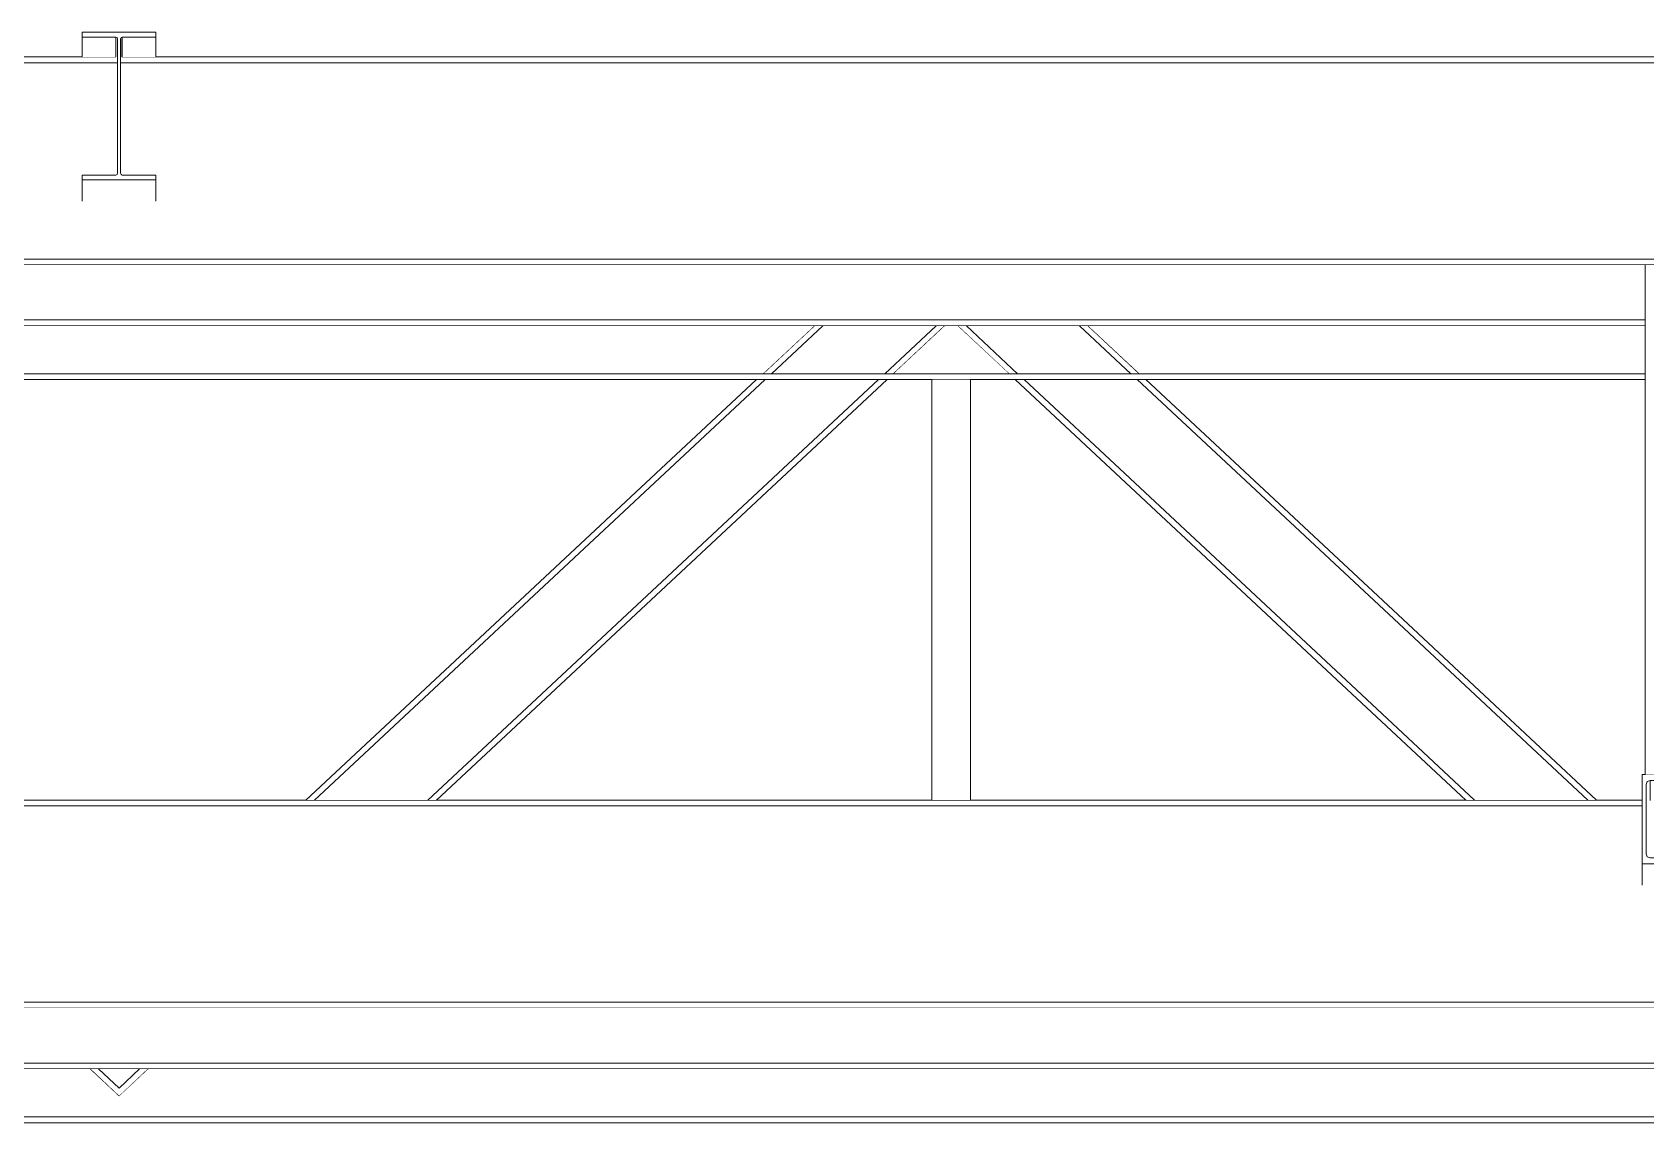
# Model space of a CAD drawing. Extents: x -3080 to 28500, y -1326 to 31609.
# Drawn here: x 7245.4 to 7516.8, y 28380.8 to 28564.2 of the extents above; entities that cross this region are included whole.
import ezdxf
from ezdxf.xclip import XClip

# ---------------------------------------------------------------- set-up
doc = ezdxf.new("R2010")
doc.units = 0
doc.header["$LTSCALE"] = 100
doc.header["$XCLIPFRAME"] = 2
doc.linetypes.add('188K-SM-07-F10-MECH-CR PIPE-Y2257103$0$X-S-FAB_SL ALL$0$Wipeout_Contour', pattern=[1, 0, -1])
for name, color, linetype in [('0-xref', 8, 'Continuous'), ('188K-SM-07-F10-MECH-CR PIPE-Y2257103$0$X-S-FAB_SL ALL$0$ASP_1', 1, 'Continuous'), ('188K-SM-07-F10-MECH-CR PIPE-Y2257103$0$X-S-FAB_SL ALL$0$Hattch', 7, 'Continuous'), ('188K-SM-07-F10-MECH-CR PIPE-Y2257103$0$X-S-FAB_SL ALL$0$S-TRUSS', 7, 'Continuous')]:
    doc.layers.add(name, color=color, linetype=linetype)

# ---------------------------------------------------------------- blocks, each defined once
blk = doc.blocks.new('188K-SM-07-F10-MECH-CR PIPE-Y2257103$0$X-S-FAB_SL ALL$0$剖面元素_925_3', base_point=(23061.26, -8263.06))
at = {"color": 254, "linetype": '188K-SM-07-F10-MECH-CR PIPE-Y2257103$0$X-S-FAB_SL ALL$0$Wipeout_Contour', "lineweight": 0, "ltscale": 246521.657362}
blk.add_wipeout([(29918.76, -6034.78), (30321.01, -6034.78), (30321.01, -6034.09), (30320.93, -6033.88), (30320.71, -6033.79), (30315.06, -6033.79), (30315.06, -6033.78), (29918.76, -6033.78)], dxfattribs=at).dxf.layer = '188K-SM-07-F10-MECH-CR PIPE-Y2257103$0$X-S-FAB_SL ALL$0$Hattch'
at = {"color": 254, "linetype": '188K-SM-07-F10-MECH-CR PIPE-Y2257103$0$X-S-FAB_SL ALL$0$Wipeout_Contour', "lineweight": 0, "ltscale": 247578.954447}
blk.add_wipeout([(29901.26, -6193.05), (29901.26, -6193.78), (30741.26, -6193.78), (30741.26, -6193.05), (30723.76, -6193.05), (30723.76, -6192.78), (29918.76, -6192.78), (29918.76, -6193.05)], dxfattribs=at).dxf.layer = '188K-SM-07-F10-MECH-CR PIPE-Y2257103$0$X-S-FAB_SL ALL$0$Hattch'
at = {"color": 254, "linetype": '188K-SM-07-F10-MECH-CR PIPE-Y2257103$0$X-S-FAB_SL ALL$0$Wipeout_Contour', "lineweight": 0, "ltscale": 248131.595221}
blk.add_wipeout([(30321.51, -6034.09), (30321.51, -6034.78), (30723.76, -6034.78), (30723.76, -6033.78), (30327.46, -6033.78), (30327.46, -6033.79), (30321.81, -6033.79), (30321.6, -6033.88)], dxfattribs=at).dxf.layer = '188K-SM-07-F10-MECH-CR PIPE-Y2257103$0$X-S-FAB_SL ALL$0$Hattch'
at = {"color": 254, "linetype": '188K-SM-07-F10-MECH-CR PIPE-Y2257103$0$X-S-FAB_SL ALL$0$Wipeout_Contour', "lineweight": 0, "ltscale": 990158.531996}
blk.add_wipeout([(29918.76, -6160.26), (29902.26, -6160.26), (29902.26, -6187.71), (29918.76, -6187.71), (29918.76, -6192.78), (30723.76, -6192.78), (30723.76, -6187.71), (30740.26, -6187.71), (30740.26, -6160.26), (30723.76, -6160.26), (30723.76, -6159.78), (30578.16, -6159.78), (30578.16, -6167.85), (30578.35, -6168.31), (30578.81, -6168.5), (30584.36, -6168.5), (30584.82, -6168.69), (30585.01, -6169.15), (30585.01, -6173.08), (30577.51, -6173.08), (30577.51, -6159.78), (30058.16, -6159.78), (30058.16, -6167.85), (30058.35, -6168.31), (30058.81, -6168.5), (30064.36, -6168.5), (30064.82, -6168.69), (30065.01, -6169.15), (30065.01, -6173.08), (30057.51, -6173.08), (30057.51, -6159.78), (29918.76, -6159.78)], dxfattribs=at).dxf.layer = '188K-SM-07-F10-MECH-CR PIPE-Y2257103$0$X-S-FAB_SL ALL$0$Hattch'
at = {"layer": '188K-SM-07-F10-MECH-CR PIPE-Y2257103$0$X-S-FAB_SL ALL$0$S-TRUSS', "color": 8, "lineweight": 0}
for p, q in [((29901.26, -6193.78), (30741.26, -6193.78)), ((29918.76, -6192.78), (30723.76, -6192.78))]:
    blk.add_line(p, q, dxfattribs=at)
at = {"color": 254, "linetype": '188K-SM-07-F10-MECH-CR PIPE-Y2257103$0$X-S-FAB_SL ALL$0$Wipeout_Contour', "lineweight": 0, "ltscale": 742058.203681}
blk.add_wipeout([(29902.26, -6062.73), (29918.76, -6062.73), (29918.76, -6067.78), (30723.76, -6067.78), (30723.76, -6062.73), (30740.26, -6062.73), (30740.26, -6035.28), (30723.76, -6035.28), (30723.76, -6034.78), (30321.51, -6034.78), (30321.51, -6053.35), (30321.6, -6053.56), (30321.81, -6053.65), (30327.46, -6053.65), (30327.46, -6058.04), (30315.06, -6058.04), (30315.06, -6053.65), (30320.71, -6053.65), (30320.93, -6053.56), (30321.01, -6053.35), (30321.01, -6034.78), (29918.76, -6034.78), (29918.76, -6035.28), (29902.26, -6035.28)], dxfattribs=at).dxf.layer = '188K-SM-07-F10-MECH-CR PIPE-Y2257103$0$X-S-FAB_SL ALL$0$Hattch'
at = {"color": 254, "linetype": '188K-SM-07-F10-MECH-CR PIPE-Y2257103$0$X-S-FAB_SL ALL$0$Wipeout_Contour', "lineweight": 0, "ltscale": 246494.428119}
blk.add_wipeout([(30058.16, -6159.49), (30058.16, -6159.78), (30577.51, -6159.78), (30577.51, -6158.78), (30064.51, -6158.78), (30064.36, -6158.84), (30058.81, -6158.84), (30058.35, -6159.03)], dxfattribs=at).dxf.layer = '188K-SM-07-F10-MECH-CR PIPE-Y2257103$0$X-S-FAB_SL ALL$0$Hattch'
at = {"layer": '188K-SM-07-F10-MECH-CR PIPE-Y2257103$0$X-S-FAB_SL ALL$0$S-TRUSS', "color": 8, "lineweight": 0}
for p, q in [((30315.06, -6033.78), (29918.76, -6033.78)), ((30321.01, -6034.78), (29918.76, -6034.78)), ((30320.71, -6033.78), (30315.06, -6033.78)), ((30723.76, -6034.78), (30321.51, -6034.78)), ((30327.46, -6033.78), (30321.81, -6033.78)), ((30723.76, -6033.78), (30327.46, -6033.78)), ((30058.16, -6159.78), (30577.51, -6159.78)), ((30064.51, -6158.78), (30577.51, -6158.78))]:
    blk.add_line(p, q, dxfattribs=at)
at = {"color": 254, "linetype": '188K-SM-07-F10-MECH-CR PIPE-Y2257103$0$X-S-FAB_SL ALL$0$Wipeout_Contour', "lineweight": 0, "ltscale": 247380.760705}
blk.add_wipeout([(29909.26, -6068.07), (29909.26, -6068.78), (30733.26, -6068.78), (30733.26, -6068.07), (30723.76, -6068.07), (30723.76, -6067.78), (29918.76, -6067.78), (29918.76, -6068.07)], dxfattribs=at).dxf.layer = '188K-SM-07-F10-MECH-CR PIPE-Y2257103$0$X-S-FAB_SL ALL$0$Hattch'
at = {"layer": '188K-SM-07-F10-MECH-CR PIPE-Y2257103$0$X-S-FAB_SL ALL$0$S-TRUSS', "color": 8, "lineweight": 0}
for p, q in [((30723.76, -6067.78), (29918.76, -6067.78)), ((30589.84, -6068.78), (30052.69, -6068.78))]:
    blk.add_line(p, q, dxfattribs=at)
blk = doc.blocks.new('188K-SM-07-F10-MECH-CR PIPE-Y2257103$0$X-S-FAB_SL ALL$0$剖面元素_928_3', base_point=(23061.26, -8263.06))
at = {"color": 254, "linetype": '188K-SM-07-F10-MECH-CR PIPE-Y2257103$0$X-S-FAB_SL ALL$0$Wipeout_Contour', "lineweight": 0, "ltscale": 123694.322157}
blk.add_wipeout([(30064.51, -6078.02), (30578.01, -6078.02), (30578.01, -6068.78), (30064.51, -6068.78)], dxfattribs=at).dxf.layer = '188K-SM-07-F10-MECH-CR PIPE-Y2257103$0$X-S-FAB_SL ALL$0$Hattch'
at = {"color": 254, "linetype": '188K-SM-07-F10-MECH-CR PIPE-Y2257103$0$X-S-FAB_SL ALL$0$Wipeout_Contour', "lineweight": 0, "ltscale": 247595.104577}
blk.add_wipeout([(29901.26, -6204.02), (30741.26, -6204.02), (30741.26, -6203.12), (30723.76, -6203.12), (30723.76, -6203.02), (29918.76, -6203.02), (29918.76, -6203.12), (29901.26, -6203.12)], dxfattribs=at).dxf.layer = '188K-SM-07-F10-MECH-CR PIPE-Y2257103$0$X-S-FAB_SL ALL$0$Hattch'
at = {"color": 254, "linetype": '188K-SM-07-F10-MECH-CR PIPE-Y2257103$0$X-S-FAB_SL ALL$0$Wipeout_Contour', "lineweight": 0, "ltscale": 123698.34454}
blk.add_wipeout([(30064.51, -6079.02), (30578.01, -6079.02), (30578.01, -6078.02), (30064.51, -6078.02)], dxfattribs=at).dxf.layer = '188K-SM-07-F10-MECH-CR PIPE-Y2257103$0$X-S-FAB_SL ALL$0$Hattch'
at = {"color": 254, "linetype": '188K-SM-07-F10-MECH-CR PIPE-Y2257103$0$X-S-FAB_SL ALL$0$Wipeout_Contour', "lineweight": 0, "ltscale": 123793.75069}
blk.add_wipeout([(29918.76, -6193.78), (29918.76, -6203.02), (30723.76, -6203.02), (30723.76, -6193.78)], dxfattribs=at).dxf.layer = '188K-SM-07-F10-MECH-CR PIPE-Y2257103$0$X-S-FAB_SL ALL$0$Hattch'
at = {"layer": '188K-SM-07-F10-MECH-CR PIPE-Y2257103$0$X-S-FAB_SL ALL$0$S-TRUSS', "color": 8, "lineweight": 0}
for p, q in [((30578.01, -6078.02), (30064.51, -6078.02)), ((30578.01, -6079.02), (30064.51, -6079.02)), ((29901.26, -6204.02), (30741.26, -6204.02)), ((29918.76, -6203.02), (30723.76, -6203.02))]:
    blk.add_line(p, q, dxfattribs=at)
blk = doc.blocks.new('188K-SM-07-F10-MECH-CR PIPE-Y2257103$0$X-S-FAB_SL ALL$0$剖面元素_1514_3', base_point=(23061.26, -8263.06))
at = {"color": 254, "linetype": '188K-SM-07-F10-MECH-CR PIPE-Y2257103$0$X-S-FAB_SL ALL$0$Wipeout_Contour', "lineweight": 0, "ltscale": 123663.130923}
blk.add_wipeout([(30321.51, -6030.74), (30321.51, -6034.09), (30321.6, -6033.88), (30321.6, -6030.53)], dxfattribs=at).dxf.layer = '188K-SM-07-F10-MECH-CR PIPE-Y2257103$0$X-S-FAB_SL ALL$0$Hattch'
at = {"color": 254, "linetype": '188K-SM-07-F10-MECH-CR PIPE-Y2257103$0$X-S-FAB_SL ALL$0$Wipeout_Contour', "lineweight": 0, "ltscale": 123680.696958}
blk.add_wipeout([(30315.06, -6058.04), (30327.46, -6058.04), (30327.46, -6054.45), (30315.06, -6054.45)], dxfattribs=at).dxf.layer = '188K-SM-07-F10-MECH-CR PIPE-Y2257103$0$X-S-FAB_SL ALL$0$Hattch'
at = {"layer": '188K-SM-07-F10-MECH-CR PIPE-Y2257103$0$X-S-FAB_SL ALL$0$S-TRUSS', "color": 2, "lineweight": 0}
for p, q in [((30315.06, -6053.65), (30315.06, -6054.45)), ((30327.46, -6054.45), (30315.06, -6054.45)), ((30327.46, -6053.65), (30327.46, -6054.45))]:
    blk.add_line(p, q, dxfattribs=at)
at = {"layer": '188K-SM-07-F10-MECH-CR PIPE-Y2257103$0$X-S-FAB_SL ALL$0$S-TRUSS', "color": 8, "lineweight": 0}
for p, q in [((30315.06, -6054.45), (30315.06, -6058.04)), ((30327.46, -6054.45), (30327.46, -6058.04))]:
    blk.add_line(p, q, dxfattribs=at)
at = {"layer": '188K-SM-07-F10-MECH-CR PIPE-Y2257103$0$X-S-FAB_SL ALL$0$S-TRUSS', "color": 2, "lineweight": 0, "flags": 128}
for points in [[(30320.93, -6053.56), (30320.71, -6053.65), (30315.06, -6053.65)], [(30321.6, -6053.56), (30321.81, -6053.65), (30327.46, -6053.65)]]:
    blk.add_lwpolyline(points, dxfattribs=at)
at = {"color": 254, "linetype": '188K-SM-07-F10-MECH-CR PIPE-Y2257103$0$X-S-FAB_SL ALL$0$Wipeout_Contour', "lineweight": 0, "ltscale": 123663.602255}
blk.add_wipeout([(30321.6, -6030.53), (30321.6, -6033.88), (30321.81, -6033.79), (30321.81, -6030.44)], dxfattribs=at).dxf.layer = '188K-SM-07-F10-MECH-CR PIPE-Y2257103$0$X-S-FAB_SL ALL$0$Hattch'
at = {"color": 254, "linetype": '188K-SM-07-F10-MECH-CR PIPE-Y2257103$0$X-S-FAB_SL ALL$0$Wipeout_Contour', "lineweight": 0, "ltscale": 123675.066954}
blk.add_wipeout([(30321.81, -6030.44), (30321.81, -6033.79), (30327.46, -6033.79), (30327.46, -6030.44)], dxfattribs=at).dxf.layer = '188K-SM-07-F10-MECH-CR PIPE-Y2257103$0$X-S-FAB_SL ALL$0$Hattch'
at = {"layer": '188K-SM-07-F10-MECH-CR PIPE-Y2257103$0$X-S-FAB_SL ALL$0$S-TRUSS', "color": 2, "lineweight": 0}
blk.add_line((30327.46, -6029.64), (30327.46, -6030.44), dxfattribs=at)
at = {"layer": '188K-SM-07-F10-MECH-CR PIPE-Y2257103$0$X-S-FAB_SL ALL$0$S-TRUSS', "color": 8, "lineweight": 0}
blk.add_line((30327.46, -6030.44), (30327.46, -6033.79), dxfattribs=at)
at = {"color": 254, "linetype": '188K-SM-07-F10-MECH-CR PIPE-Y2257103$0$X-S-FAB_SL ALL$0$Wipeout_Contour', "lineweight": 0, "ltscale": 123648.585891}
blk.add_wipeout([(30315.06, -6030.44), (30315.06, -6033.79), (30320.71, -6033.79), (30320.71, -6030.44)], dxfattribs=at).dxf.layer = '188K-SM-07-F10-MECH-CR PIPE-Y2257103$0$X-S-FAB_SL ALL$0$Hattch'
at = {"layer": '188K-SM-07-F10-MECH-CR PIPE-Y2257103$0$X-S-FAB_SL ALL$0$S-TRUSS', "color": 2, "lineweight": 0}
blk.add_line((30315.06, -6029.64), (30315.06, -6030.44), dxfattribs=at)
at = {"layer": '188K-SM-07-F10-MECH-CR PIPE-Y2257103$0$X-S-FAB_SL ALL$0$S-TRUSS', "color": 8, "lineweight": 0}
blk.add_line((30315.06, -6030.44), (30315.06, -6033.79), dxfattribs=at)
at = {"color": 254, "linetype": '188K-SM-07-F10-MECH-CR PIPE-Y2257103$0$X-S-FAB_SL ALL$0$Wipeout_Contour', "lineweight": 0, "ltscale": 123660.119066}
blk.add_wipeout([(30320.71, -6030.44), (30320.71, -6033.79), (30320.93, -6033.88), (30320.93, -6030.53)], dxfattribs=at).dxf.layer = '188K-SM-07-F10-MECH-CR PIPE-Y2257103$0$X-S-FAB_SL ALL$0$Hattch'
at = {"color": 254, "linetype": '188K-SM-07-F10-MECH-CR PIPE-Y2257103$0$X-S-FAB_SL ALL$0$Wipeout_Contour', "lineweight": 0, "ltscale": 123660.824568}
blk.add_wipeout([(30320.93, -6030.53), (30320.93, -6033.88), (30321.01, -6034.09), (30321.01, -6030.74)], dxfattribs=at).dxf.layer = '188K-SM-07-F10-MECH-CR PIPE-Y2257103$0$X-S-FAB_SL ALL$0$Hattch'
at = {"layer": '188K-SM-07-F10-MECH-CR PIPE-Y2257103$0$X-S-FAB_SL ALL$0$S-TRUSS', "color": 2, "lineweight": 0}
blk.add_line((30327.46, -6029.64), (30315.06, -6029.64), dxfattribs=at)
at = {"layer": '188K-SM-07-F10-MECH-CR PIPE-Y2257103$0$X-S-FAB_SL ALL$0$S-TRUSS', "color": 8, "lineweight": 0}
for p, q in [((30320.71, -6030.44), (30320.71, -6033.79)), ((30321.81, -6030.44), (30321.81, -6033.79))]:
    blk.add_line(p, q, dxfattribs=at)
at = {"layer": '188K-SM-07-F10-MECH-CR PIPE-Y2257103$0$X-S-FAB_SL ALL$0$S-TRUSS', "color": 2, "lineweight": 0, "flags": 128}
for points in [[(30320.93, -6030.53), (30320.71, -6030.44), (30315.06, -6030.44)], [(30320.93, -6030.53), (30321.01, -6030.74), (30321.01, -6053.35), (30320.93, -6053.56)], [(30321.6, -6030.53), (30321.51, -6030.74), (30321.51, -6053.35), (30321.6, -6053.56)], [(30327.46, -6030.44), (30321.81, -6030.44), (30321.6, -6030.53)]]:
    blk.add_lwpolyline(points, dxfattribs=at)
blk = doc.blocks.new('188K-SM-07-F10-MECH-CR PIPE-Y2257103$0$X-S-FAB_SL ALL$0$剖面元素_1530_3', base_point=(23061.26, -8263.06))
at = {"color": 254, "linetype": '188K-SM-07-F10-MECH-CR PIPE-Y2257103$0$X-S-FAB_SL ALL$0$Wipeout_Contour', "lineweight": 0, "ltscale": 124769.334237}
blk.add_wipeout([(30578.35, -6155.68), (30578.35, -6159.03), (30578.81, -6158.84), (30578.81, -6155.49)], dxfattribs=at).dxf.layer = '188K-SM-07-F10-MECH-CR PIPE-Y2257103$0$X-S-FAB_SL ALL$0$Hattch'
at = {"color": 254, "linetype": '188K-SM-07-F10-MECH-CR PIPE-Y2257103$0$X-S-FAB_SL ALL$0$Wipeout_Contour', "lineweight": 0, "ltscale": 124793.932616}
blk.add_wipeout([(30584.82, -6155.3), (30584.82, -6158.78), (30585.01, -6158.78), (30585.01, -6154.84)], dxfattribs=at).dxf.layer = '188K-SM-07-F10-MECH-CR PIPE-Y2257103$0$X-S-FAB_SL ALL$0$Hattch'
at = {"color": 254, "linetype": '188K-SM-07-F10-MECH-CR PIPE-Y2257103$0$X-S-FAB_SL ALL$0$Wipeout_Contour', "lineweight": 0, "ltscale": 124790.932263}
blk.add_wipeout([(30577.51, -6169.5), (30577.51, -6173.08), (30585.01, -6173.08), (30585.01, -6169.5)], dxfattribs=at).dxf.layer = '188K-SM-07-F10-MECH-CR PIPE-Y2257103$0$X-S-FAB_SL ALL$0$Hattch'
at = {"layer": '188K-SM-07-F10-MECH-CR PIPE-Y2257103$0$X-S-FAB_SL ALL$0$S-TRUSS', "color": 8, "lineweight": 0}
for p, q in [((30577.51, -6169.5), (30577.51, -6173.08)), ((30585.01, -6169.5), (30585.01, -6173.08))]:
    blk.add_line(p, q, dxfattribs=at)
at = {"layer": '188K-SM-07-F10-MECH-CR PIPE-Y2257103$0$X-S-FAB_SL ALL$0$S-TRUSS', "color": 2, "lineweight": 0}
blk.add_line((30585.01, -6169.5), (30577.51, -6169.5), dxfattribs=at)
at = {"layer": '188K-SM-07-F10-MECH-CR PIPE-Y2257103$0$X-S-FAB_SL ALL$0$S-TRUSS', "color": 2, "lineweight": 0, "flags": 128}
for points in [[(30578.35, -6168.31), (30578.81, -6168.5), (30584.36, -6168.5), (30584.82, -6168.69)], [(30584.82, -6168.69), (30585.01, -6169.15), (30585.01, -6169.5)]]:
    blk.add_lwpolyline(points, dxfattribs=at)
at = {"color": 254, "linetype": '188K-SM-07-F10-MECH-CR PIPE-Y2257103$0$X-S-FAB_SL ALL$0$Wipeout_Contour', "lineweight": 0, "ltscale": 124768.316587}
blk.add_wipeout([(30578.16, -6159.49), (30578.35, -6159.03), (30578.35, -6155.68), (30578.16, -6156.14)], dxfattribs=at).dxf.layer = '188K-SM-07-F10-MECH-CR PIPE-Y2257103$0$X-S-FAB_SL ALL$0$Hattch'
at = {"color": 254, "linetype": '188K-SM-07-F10-MECH-CR PIPE-Y2257103$0$X-S-FAB_SL ALL$0$Wipeout_Contour', "lineweight": 0, "ltscale": 155991.501128}
blk.add_wipeout([(30584.36, -6155.49), (30584.36, -6158.84), (30584.51, -6158.78), (30584.82, -6158.78), (30584.82, -6155.3)], dxfattribs=at).dxf.layer = '188K-SM-07-F10-MECH-CR PIPE-Y2257103$0$X-S-FAB_SL ALL$0$Hattch'
at = {"color": 254, "linetype": '188K-SM-07-F10-MECH-CR PIPE-Y2257103$0$X-S-FAB_SL ALL$0$Wipeout_Contour', "lineweight": 0, "ltscale": 124781.04186}
blk.add_wipeout([(30578.81, -6155.49), (30578.81, -6158.84), (30584.36, -6158.84), (30584.36, -6155.49)], dxfattribs=at).dxf.layer = '188K-SM-07-F10-MECH-CR PIPE-Y2257103$0$X-S-FAB_SL ALL$0$Hattch'
at = {"layer": '188K-SM-07-F10-MECH-CR PIPE-Y2257103$0$X-S-FAB_SL ALL$0$S-TRUSS', "color": 2, "lineweight": 0}
for p, q in [((30577.51, -6154.49), (30577.51, -6169.5)), ((30585.01, -6154.49), (30577.51, -6154.49))]:
    blk.add_line(p, q, dxfattribs=at)
at = {"layer": '188K-SM-07-F10-MECH-CR PIPE-Y2257103$0$X-S-FAB_SL ALL$0$S-TRUSS', "color": 8, "lineweight": 0}
for p, q in [((30578.81, -6155.49), (30578.81, -6158.84)), ((30584.36, -6155.49), (30584.36, -6158.84)), ((30585.01, -6154.84), (30585.01, -6158.78))]:
    blk.add_line(p, q, dxfattribs=at)
at = {"layer": '188K-SM-07-F10-MECH-CR PIPE-Y2257103$0$X-S-FAB_SL ALL$0$S-TRUSS', "color": 2, "lineweight": 0, "flags": 128}
for points in [[(30578.35, -6155.68), (30578.16, -6156.14), (30578.16, -6167.85), (30578.35, -6168.31)], [(30584.82, -6155.3), (30584.36, -6155.49), (30578.81, -6155.49), (30578.35, -6155.68)], [(30585.01, -6154.49), (30585.01, -6154.84), (30584.82, -6155.3)]]:
    blk.add_lwpolyline(points, dxfattribs=at)
blk = doc.blocks.new('188K-SM-07-F10-MECH-CR PIPE-Y2257103$0$X-S-FAB_SL ALL$0$剖面元素_1702_3', base_point=(23061.26, -8263.06))
at = {"color": 254, "linetype": '188K-SM-07-F10-MECH-CR PIPE-Y2257103$0$X-S-FAB_SL ALL$0$Wipeout_Contour', "lineweight": 0, "ltscale": 124355.337212}
blk.add_wipeout([(30482.86, -6079.02), (30491.48, -6087.06), (30492.95, -6087.06), (30484.32, -6079.02)], dxfattribs=at).dxf.layer = '188K-SM-07-F10-MECH-CR PIPE-Y2257103$0$X-S-FAB_SL ALL$0$Hattch'
at = {"color": 254, "linetype": '188K-SM-07-F10-MECH-CR PIPE-Y2257103$0$X-S-FAB_SL ALL$0$Wipeout_Contour', "lineweight": 0, "ltscale": 124061.063785}
blk.add_wipeout([(30386.15, -6127.58), (30386.83, -6128.31), (30429.97, -6088.06), (30428.51, -6088.06)], dxfattribs=at).dxf.layer = '188K-SM-07-F10-MECH-CR PIPE-Y2257103$0$X-S-FAB_SL ALL$0$Hattch'
at = {"color": 254, "linetype": '188K-SM-07-F10-MECH-CR PIPE-Y2257103$0$X-S-FAB_SL ALL$0$Wipeout_Contour', "lineweight": 0, "ltscale": 92848.918348}
blk.add_wipeout([(30324.73, -6204.02), (30317.8, -6204.02), (30321.26, -6207.25)], dxfattribs=at).dxf.layer = '188K-SM-07-F10-MECH-CR PIPE-Y2257103$0$X-S-FAB_SL ALL$0$Hattch'
at = {"color": 254, "linetype": '188K-SM-07-F10-MECH-CR PIPE-Y2257103$0$X-S-FAB_SL ALL$0$Wipeout_Contour', "lineweight": 0, "ltscale": 124146.349995}
blk.add_wipeout([(30429.58, -6087.06), (30431.05, -6087.06), (30439.67, -6079.02), (30438.2, -6079.02)], dxfattribs=at).dxf.layer = '188K-SM-07-F10-MECH-CR PIPE-Y2257103$0$X-S-FAB_SL ALL$0$Hattch'
at = {"color": 254, "linetype": '188K-SM-07-F10-MECH-CR PIPE-Y2257103$0$X-S-FAB_SL ALL$0$Wipeout_Contour', "lineweight": 0, "ltscale": 124479.86171}
blk.add_wipeout([(30494.02, -6088.06), (30492.55, -6088.06), (30535.7, -6128.31), (30536.38, -6127.58)], dxfattribs=at).dxf.layer = '188K-SM-07-F10-MECH-CR PIPE-Y2257103$0$X-S-FAB_SL ALL$0$Hattch'
at = {"color": 254, "linetype": '188K-SM-07-F10-MECH-CR PIPE-Y2257103$0$X-S-FAB_SL ALL$0$Wipeout_Contour', "lineweight": 0, "ltscale": 185698.05134}
blk.add_wipeout([(30316.33, -6204.02), (30321.26, -6208.62), (30326.2, -6204.02), (30324.73, -6204.02), (30321.26, -6207.25), (30317.8, -6204.02)], dxfattribs=at).dxf.layer = '188K-SM-07-F10-MECH-CR PIPE-Y2257103$0$X-S-FAB_SL ALL$0$Hattch'
at = {"layer": '188K-SM-07-F10-MECH-CR PIPE-Y2257103$0$X-S-FAB_SL ALL$0$S-TRUSS', "color": 8, "lineweight": 0}
for p, q in [((30321.26, -6208.62), (30316.33, -6204.02)), ((30321.26, -6207.25), (30317.8, -6204.02)), ((30324.73, -6204.02), (30321.26, -6207.25)), ((30326.2, -6204.02), (30321.26, -6208.62))]:
    blk.add_line(p, q, dxfattribs=at)
at = {"color": 254, "linetype": '188K-SM-07-F10-MECH-CR PIPE-Y2257103$0$X-S-FAB_SL ALL$0$Wipeout_Contour', "lineweight": 0, "ltscale": 124315.083483}
blk.add_wipeout([(30463.8, -6079.02), (30472.42, -6087.06), (30491.48, -6087.06), (30482.86, -6079.02)], dxfattribs=at).dxf.layer = '188K-SM-07-F10-MECH-CR PIPE-Y2257103$0$X-S-FAB_SL ALL$0$Hattch'
at = {"color": 254, "linetype": '188K-SM-07-F10-MECH-CR PIPE-Y2257103$0$X-S-FAB_SL ALL$0$Wipeout_Contour', "lineweight": 0, "ltscale": 124092.684437}
blk.add_wipeout([(30386.83, -6128.31), (30395.7, -6137.82), (30449.03, -6088.06), (30429.97, -6088.06)], dxfattribs=at).dxf.layer = '188K-SM-07-F10-MECH-CR PIPE-Y2257103$0$X-S-FAB_SL ALL$0$Hattch'
at = {"color": 254, "linetype": '188K-SM-07-F10-MECH-CR PIPE-Y2257103$0$X-S-FAB_SL ALL$0$Wipeout_Contour', "lineweight": 0, "ltscale": 124186.602269}
blk.add_wipeout([(30431.05, -6087.06), (30450.1, -6087.06), (30458.73, -6079.02), (30439.67, -6079.02)], dxfattribs=at).dxf.layer = '188K-SM-07-F10-MECH-CR PIPE-Y2257103$0$X-S-FAB_SL ALL$0$Hattch'
at = {"color": 254, "linetype": '188K-SM-07-F10-MECH-CR PIPE-Y2257103$0$X-S-FAB_SL ALL$0$Wipeout_Contour', "lineweight": 0, "ltscale": 124452.211514}
blk.add_wipeout([(30473.5, -6088.06), (30526.83, -6137.82), (30535.7, -6128.31), (30492.55, -6088.06)], dxfattribs=at).dxf.layer = '188K-SM-07-F10-MECH-CR PIPE-Y2257103$0$X-S-FAB_SL ALL$0$Hattch'
at = {"color": 254, "linetype": '188K-SM-07-F10-MECH-CR PIPE-Y2257103$0$X-S-FAB_SL ALL$0$Wipeout_Contour', "lineweight": 0, "ltscale": 123940.340931}
blk.add_wipeout([(30386.15, -6127.58), (30352.7, -6158.78), (30354.17, -6158.78), (30386.83, -6128.31)], dxfattribs=at).dxf.layer = '188K-SM-07-F10-MECH-CR PIPE-Y2257103$0$X-S-FAB_SL ALL$0$Hattch'
at = {"color": 254, "linetype": '188K-SM-07-F10-MECH-CR PIPE-Y2257103$0$X-S-FAB_SL ALL$0$Wipeout_Contour', "lineweight": 0, "ltscale": 124274.829587}
blk.add_wipeout([(30462.33, -6079.02), (30470.96, -6087.06), (30472.42, -6087.06), (30463.8, -6079.02)], dxfattribs=at).dxf.layer = '188K-SM-07-F10-MECH-CR PIPE-Y2257103$0$X-S-FAB_SL ALL$0$Hattch'
at = {"color": 254, "linetype": '188K-SM-07-F10-MECH-CR PIPE-Y2257103$0$X-S-FAB_SL ALL$0$Wipeout_Contour', "lineweight": 0, "ltscale": 124124.084037}
blk.add_wipeout([(30449.03, -6088.06), (30395.7, -6137.82), (30396.38, -6138.55), (30450.5, -6088.06)], dxfattribs=at).dxf.layer = '188K-SM-07-F10-MECH-CR PIPE-Y2257103$0$X-S-FAB_SL ALL$0$Hattch'
at = {"color": 254, "linetype": '188K-SM-07-F10-MECH-CR PIPE-Y2257103$0$X-S-FAB_SL ALL$0$Wipeout_Contour', "lineweight": 0, "ltscale": 124656.375315}
blk.add_wipeout([(30536.38, -6127.58), (30535.7, -6128.31), (30568.36, -6158.78), (30569.83, -6158.78)], dxfattribs=at).dxf.layer = '188K-SM-07-F10-MECH-CR PIPE-Y2257103$0$X-S-FAB_SL ALL$0$Hattch'
at = {"layer": '188K-SM-07-F10-MECH-CR PIPE-Y2257103$0$X-S-FAB_SL ALL$0$S-TRUSS', "color": 8, "lineweight": 0}
for p, q in [((30438.2, -6079.02), (30429.58, -6087.06)), ((30439.67, -6079.02), (30431.05, -6087.06))]:
    blk.add_line(p, q, dxfattribs=at)
at = {"color": 254, "linetype": '188K-SM-07-F10-MECH-CR PIPE-Y2257103$0$X-S-FAB_SL ALL$0$Wipeout_Contour', "lineweight": 0, "ltscale": 124226.854297}
blk.add_wipeout([(30458.73, -6079.02), (30450.1, -6087.06), (30451.57, -6087.06), (30460.19, -6079.02)], dxfattribs=at).dxf.layer = '188K-SM-07-F10-MECH-CR PIPE-Y2257103$0$X-S-FAB_SL ALL$0$Hattch'
at = {"color": 254, "linetype": '188K-SM-07-F10-MECH-CR PIPE-Y2257103$0$X-S-FAB_SL ALL$0$Wipeout_Contour', "lineweight": 0, "ltscale": 124424.919809}
blk.add_wipeout([(30473.5, -6088.06), (30472.03, -6088.06), (30526.15, -6138.55), (30526.83, -6137.82)], dxfattribs=at).dxf.layer = '188K-SM-07-F10-MECH-CR PIPE-Y2257103$0$X-S-FAB_SL ALL$0$Hattch'
at = {"color": 254, "linetype": '188K-SM-07-F10-MECH-CR PIPE-Y2257103$0$X-S-FAB_SL ALL$0$Wipeout_Contour', "lineweight": 0, "ltscale": 123971.680719}
blk.add_wipeout([(30354.17, -6158.78), (30373.22, -6158.78), (30395.7, -6137.82), (30386.83, -6128.31)], dxfattribs=at).dxf.layer = '188K-SM-07-F10-MECH-CR PIPE-Y2257103$0$X-S-FAB_SL ALL$0$Hattch'
at = {"layer": '188K-SM-07-F10-MECH-CR PIPE-Y2257103$0$X-S-FAB_SL ALL$0$S-TRUSS', "color": 8, "lineweight": 0}
for p, q in [((30458.73, -6079.02), (30450.1, -6087.06)), ((30460.19, -6079.02), (30451.57, -6087.06)), ((30470.96, -6087.06), (30462.33, -6079.02)), ((30472.42, -6087.06), (30463.8, -6079.02)), ((30491.48, -6087.06), (30482.86, -6079.02)), ((30492.95, -6087.06), (30484.32, -6079.02)), ((30428.51, -6088.06), (30386.15, -6127.58)), ((30429.97, -6088.06), (30386.83, -6128.31))]:
    blk.add_line(p, q, dxfattribs=at)
at = {"color": 254, "linetype": '188K-SM-07-F10-MECH-CR PIPE-Y2257103$0$X-S-FAB_SL ALL$0$Wipeout_Contour', "lineweight": 0, "ltscale": 124629.184196}
blk.add_wipeout([(30526.83, -6137.82), (30549.3, -6158.78), (30568.36, -6158.78), (30535.7, -6128.31)], dxfattribs=at).dxf.layer = '188K-SM-07-F10-MECH-CR PIPE-Y2257103$0$X-S-FAB_SL ALL$0$Hattch'
at = {"color": 254, "linetype": '188K-SM-07-F10-MECH-CR PIPE-Y2257103$0$X-S-FAB_SL ALL$0$Wipeout_Contour', "lineweight": 0, "ltscale": 124003.333548}
blk.add_wipeout([(30373.22, -6158.78), (30374.69, -6158.78), (30396.38, -6138.55), (30395.7, -6137.82)], dxfattribs=at).dxf.layer = '188K-SM-07-F10-MECH-CR PIPE-Y2257103$0$X-S-FAB_SL ALL$0$Hattch'
at = {"layer": '188K-SM-07-F10-MECH-CR PIPE-Y2257103$0$X-S-FAB_SL ALL$0$S-TRUSS', "color": 8, "lineweight": 0}
for p, q in [((30449.03, -6088.06), (30395.7, -6137.82)), ((30450.5, -6088.06), (30396.38, -6138.55)), ((30535.7, -6128.31), (30492.55, -6088.06)), ((30536.38, -6127.58), (30494.02, -6088.06)), ((30386.15, -6127.58), (30352.7, -6158.78)), ((30386.83, -6128.31), (30354.17, -6158.78)), ((30395.7, -6137.82), (30373.22, -6158.78)), ((30396.38, -6138.55), (30374.69, -6158.78))]:
    blk.add_line(p, q, dxfattribs=at)
at = {"color": 254, "linetype": '188K-SM-07-F10-MECH-CR PIPE-Y2257103$0$X-S-FAB_SL ALL$0$Wipeout_Contour', "lineweight": 0, "ltscale": 124601.456229}
blk.add_wipeout([(30526.15, -6138.55), (30547.84, -6158.78), (30549.3, -6158.78), (30526.83, -6137.82)], dxfattribs=at).dxf.layer = '188K-SM-07-F10-MECH-CR PIPE-Y2257103$0$X-S-FAB_SL ALL$0$Hattch'
at = {"layer": '188K-SM-07-F10-MECH-CR PIPE-Y2257103$0$X-S-FAB_SL ALL$0$S-TRUSS', "color": 8, "lineweight": 0}
for p, q in [((30526.15, -6138.55), (30472.03, -6088.06)), ((30526.83, -6137.82), (30473.5, -6088.06)), ((30568.36, -6158.78), (30535.7, -6128.31)), ((30569.83, -6158.78), (30536.38, -6127.58)), ((30547.84, -6158.78), (30526.15, -6138.55)), ((30549.3, -6158.78), (30526.83, -6137.82))]:
    blk.add_line(p, q, dxfattribs=at)
blk = doc.blocks.new('188K-SM-07-F10-MECH-CR PIPE-Y2257103$0$X-S-FAB_SL ALL$0$剖面元素_1703_3', base_point=(23061.26, -8263.06))
at = {"color": 254, "linetype": '188K-SM-07-F10-MECH-CR PIPE-Y2257103$0$X-S-FAB_SL ALL$0$Wipeout_Contour', "lineweight": 0, "ltscale": 123701.766585}
blk.add_wipeout([(30438.2, -6079.02), (30204.32, -6079.02), (30212.95, -6087.06), (30429.58, -6087.06)], dxfattribs=at).dxf.layer = '188K-SM-07-F10-MECH-CR PIPE-Y2257103$0$X-S-FAB_SL ALL$0$Hattch'
at = {"color": 254, "linetype": '188K-SM-07-F10-MECH-CR PIPE-Y2257103$0$X-S-FAB_SL ALL$0$Wipeout_Contour', "lineweight": 0, "ltscale": 124250.841986}
blk.add_wipeout([(30451.57, -6087.06), (30470.96, -6087.06), (30462.33, -6079.02), (30460.19, -6079.02)], dxfattribs=at).dxf.layer = '188K-SM-07-F10-MECH-CR PIPE-Y2257103$0$X-S-FAB_SL ALL$0$Hattch'
at = {"color": 254, "linetype": '188K-SM-07-F10-MECH-CR PIPE-Y2257103$0$X-S-FAB_SL ALL$0$Wipeout_Contour', "lineweight": 0, "ltscale": 124533.433703}
blk.add_wipeout([(30484.32, -6079.02), (30492.95, -6087.06), (30578.01, -6087.06), (30578.01, -6079.02)], dxfattribs=at).dxf.layer = '188K-SM-07-F10-MECH-CR PIPE-Y2257103$0$X-S-FAB_SL ALL$0$Hattch'
at = {"color": 254, "linetype": '188K-SM-07-F10-MECH-CR PIPE-Y2257103$0$X-S-FAB_SL ALL$0$Wipeout_Contour', "lineweight": 0, "ltscale": 250903.369225}
blk.add_wipeout([(29936.26, -6213.06), (31546.26, -6213.06), (31546.26, -6212.06), (30758.76, -6212.06), (30758.76, -6212.87), (30723.76, -6212.87), (30723.76, -6212.06), (29936.26, -6212.06)], dxfattribs=at).dxf.layer = '188K-SM-07-F10-MECH-CR PIPE-Y2257103$0$X-S-FAB_SL ALL$0$Hattch'
at = {"color": 254, "linetype": '188K-SM-07-F10-MECH-CR PIPE-Y2257103$0$X-S-FAB_SL ALL$0$Wipeout_Contour', "lineweight": 0, "ltscale": 123705.461173}
blk.add_wipeout([(30064.51, -6087.06), (30064.51, -6088.06), (30578.01, -6088.06), (30578.01, -6087.06)], dxfattribs=at).dxf.layer = '188K-SM-07-F10-MECH-CR PIPE-Y2257103$0$X-S-FAB_SL ALL$0$Hattch'
at = {"color": 254, "linetype": '188K-SM-07-F10-MECH-CR PIPE-Y2257103$0$X-S-FAB_SL ALL$0$Wipeout_Contour', "lineweight": 0, "ltscale": 402383.472936}
blk.add_wipeout([(29936.26, -6204.02), (29936.26, -6212.06), (30723.76, -6212.06), (30723.76, -6204.02), (30606.2, -6204.02), (30601.26, -6208.62), (30596.33, -6204.02), (30326.2, -6204.02), (30321.26, -6208.62), (30316.33, -6204.02), (30046.2, -6204.02), (30041.26, -6208.62), (30036.33, -6204.02)], dxfattribs=at).dxf.layer = '188K-SM-07-F10-MECH-CR PIPE-Y2257103$0$X-S-FAB_SL ALL$0$Hattch'
at = {"layer": '188K-SM-07-F10-MECH-CR PIPE-Y2257103$0$X-S-FAB_SL ALL$0$S-TRUSS', "color": 8, "lineweight": 0}
for p, q in [((30578.01, -6087.06), (30064.51, -6087.06)), ((30578.01, -6088.06), (30064.51, -6088.06)), ((29936.26, -6212.06), (30723.76, -6212.06)), ((29936.26, -6213.06), (31546.26, -6213.06))]:
    blk.add_line(p, q, dxfattribs=at)
blk = doc.blocks.new('188K-SM-07-F10-MECH-CR PIPE-Y2257103$0$X-S-FAB_SL ALL$0$剖面元素_1706_3', base_point=(23061.26, -8263.06))
at = {"color": 254, "linetype": '188K-SM-07-F10-MECH-CR PIPE-Y2257103$0$X-S-FAB_SL ALL$0$Wipeout_Contour', "lineweight": 0, "ltscale": 124282.650641}
blk.add_wipeout([(30458.01, -6158.78), (30464.51, -6158.78), (30464.51, -6088.06), (30458.01, -6088.06)], dxfattribs=at).dxf.layer = '188K-SM-07-F10-MECH-CR PIPE-Y2257103$0$X-S-FAB_SL ALL$0$Hattch'
at = {"layer": '188K-SM-07-F10-MECH-CR PIPE-Y2257103$0$X-S-FAB_SL ALL$0$S-TRUSS', "color": 8, "lineweight": 0}
for p, q in [((30458.01, -6158.78), (30458.01, -6088.06)), ((30464.51, -6158.78), (30464.51, -6088.06))]:
    blk.add_line(p, q, dxfattribs=at)
blk = doc.blocks.new('188K-SM-07-F10-MECH-CR PIPE-Y2257103$0$X-S-FAB_SL ALL$0$剖面元素_2004_3', base_point=(23061.26, -8263.06))
at = {"color": 254, "linetype": '188K-SM-07-F10-MECH-CR PIPE-Y2257103$0$X-S-FAB_SL ALL$0$Wipeout_Contour', "lineweight": 0, "ltscale": 124744.062359}
blk.add_wipeout([(30578.01, -6068.78), (30578.01, -6154.49), (30584.51, -6154.49), (30584.51, -6068.78)], dxfattribs=at).dxf.layer = '188K-SM-07-F10-MECH-CR PIPE-Y2257103$0$X-S-FAB_SL ALL$0$Hattch'
at = {"layer": '188K-SM-07-F10-MECH-CR PIPE-Y2257103$0$X-S-FAB_SL ALL$0$S-TRUSS', "color": 8, "lineweight": 0}
for p, q in [((30578.01, -6154.49), (30578.01, -6068.78)), ((30584.51, -6154.49), (30584.51, -6068.78))]:
    blk.add_line(p, q, dxfattribs=at)
blk = doc.blocks.new('188K-SM-07-F10-MECH-CR PIPE-Y2257103$0$X-S-FAB_SL ALL$0$A$C2e9ab586')
at = {"layer": '188K-SM-07-F10-MECH-CR PIPE-Y2257103$0$X-S-FAB_SL ALL$0$S-TRUSS', "lineweight": 0}
blk.add_blockref('188K-SM-07-F10-MECH-CR PIPE-Y2257103$0$X-S-FAB_SL ALL$0$剖面元素_925_3', (-28106.39, 285), dxfattribs=at)
for name in ['188K-SM-07-F10-MECH-CR PIPE-Y2257103$0$X-S-FAB_SL ALL$0$剖面元素_1514_3', '188K-SM-07-F10-MECH-CR PIPE-Y2257103$0$X-S-FAB_SL ALL$0$剖面元素_928_3']:
    blk.add_blockref(name, (-28106.39, 285), dxfattribs=at)
blk.add_blockref('188K-SM-07-F10-MECH-CR PIPE-Y2257103$0$X-S-FAB_SL ALL$0$剖面元素_1530_3', (-28106.39, 285), dxfattribs=at)
blk.add_blockref('188K-SM-07-F10-MECH-CR PIPE-Y2257103$0$X-S-FAB_SL ALL$0$剖面元素_1702_3', (-28106.39, 285), dxfattribs=at)
blk.add_blockref('188K-SM-07-F10-MECH-CR PIPE-Y2257103$0$X-S-FAB_SL ALL$0$剖面元素_1703_3', (-28106.39, 285), dxfattribs=at)
for name in ['188K-SM-07-F10-MECH-CR PIPE-Y2257103$0$X-S-FAB_SL ALL$0$剖面元素_2004_3', '188K-SM-07-F10-MECH-CR PIPE-Y2257103$0$X-S-FAB_SL ALL$0$剖面元素_1706_3']:
    blk.add_blockref(name, (-28106.39, 285), dxfattribs=at)
blk = doc.blocks.new('188K-SM-07-F10-MECH-CR PIPE-Y2257103$0$X-S-FAB_SL ALL')
at = {"layer": '188K-SM-07-F10-MECH-CR PIPE-Y2257103$0$X-S-FAB_SL ALL$0$ASP_1'}
blk.add_blockref('188K-SM-07-F10-MECH-CR PIPE-Y2257103$0$X-S-FAB_SL ALL$0$A$C2e9ab586', (23632.864, -73288.977), dxfattribs=at)
blk = doc.blocks.new('188K-SM-07-F10-MECH-CR PIPE-Y2257103')
ref = blk.add_blockref('188K-SM-07-F10-MECH-CR PIPE-Y2257103$0$X-S-FAB_SL ALL', (4473.521, 99334.763))
XClip(ref).set_block_clipping_path([(-7553.4648570136, -75341.9369645483), (24026.2025623869, -67725.7696244382)])

msp = doc.modelspace()

# ---------------------------------------------------------------- block references
at = {"layer": '0-xref'}
msp.add_blockref('188K-SM-07-F10-MECH-CR PIPE-Y2257103', (0, 0), dxfattribs=at)

doc.saveas('drawing.dxf')
